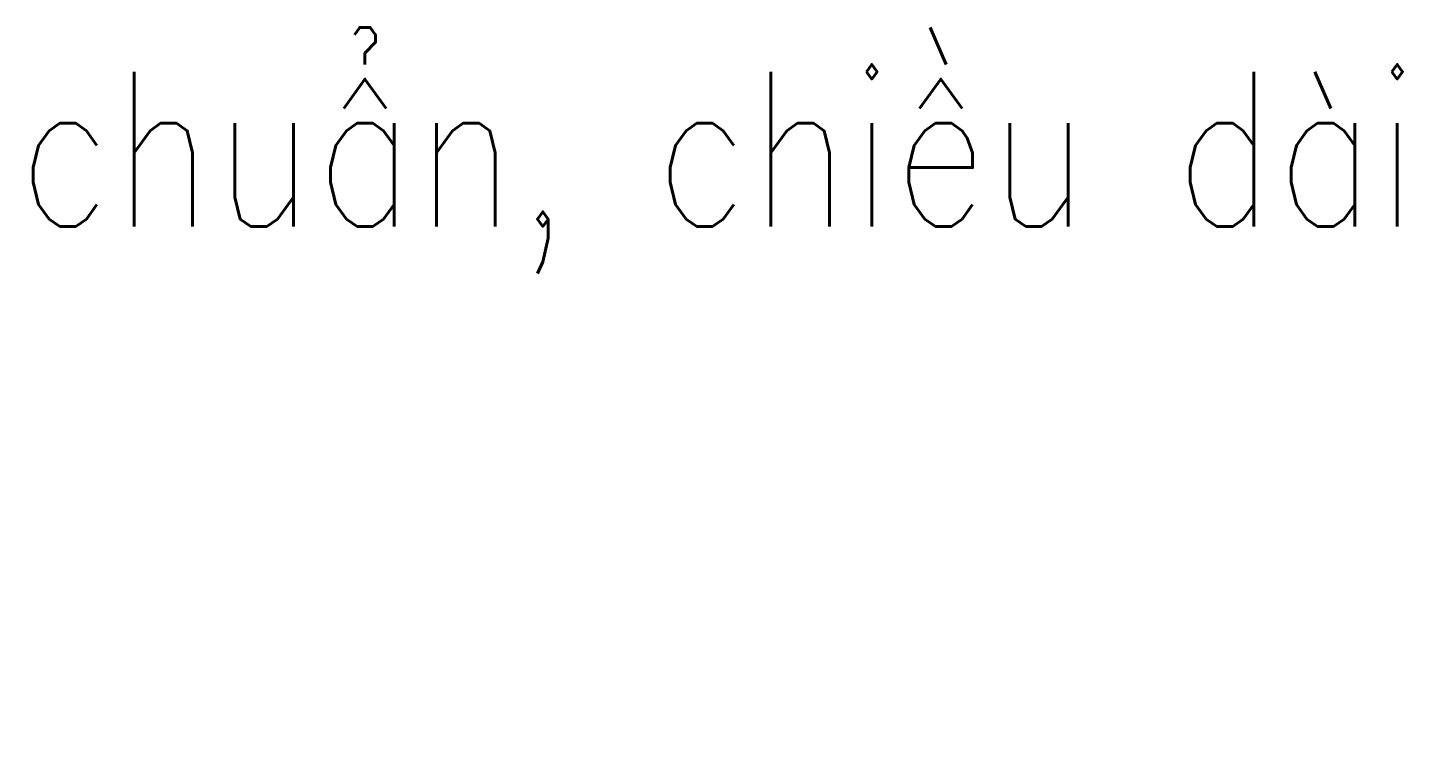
# Model space of a CAD drawing. Header units: inches. Extents: x -676 to 53517, y -16349 to 46516.
# Drawn here: x 41619.2 to 42063.4, y 3960.8 to 4191.8 of the extents above; entities that cross this region are included whole.
import ezdxf

# ---------------------------------------------------------------- set-up
doc = ezdxf.new("R2010")
doc.units = ezdxf.units.IN
doc.header["$MEASUREMENT"] = 0
doc.layers.add('LC Text1', color=3, linetype='Continuous', lineweight=20)
doc.styles.add('LC 3', font='vnsimli.shx', dxfattribs={"width": 0.75})

msp = doc.modelspace()

# ---------------------------------------------------------------- texts
at = {"layer": 'LC Text1', "color": 3, "ltscale": 200, "insert": (40031.92678385079, 4177.505117405399, 0.0001172501891776972), "char_height": 50.00000000001614, "width": 2259.547619048349, "attachment_point": 1, "style": 'LC 3'}
msp.add_mtext('{\\W0.8;- èng cèng bª t«ng cèt thÐp ®óc ly t©m - cÊp t¶i tiªu chuÈn, chiÒu dµi ®èt cèng 2,0m;\\P- kÝch th\xadíc trªn b¶n vÏ lµ mm}', dxfattribs=at)

doc.saveas('drawing.dxf')
